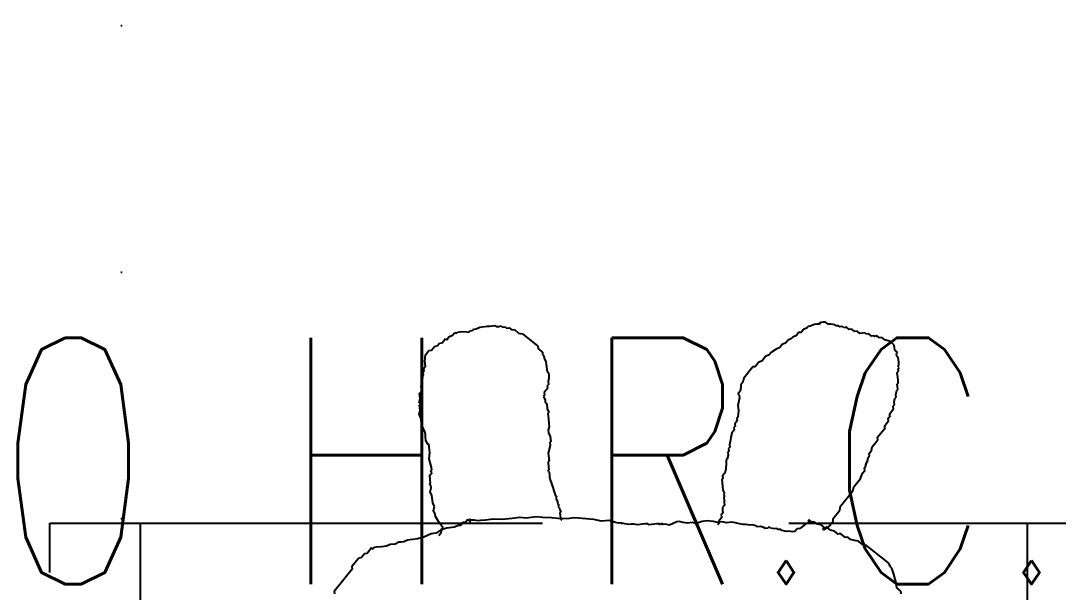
# Model space of a CAD drawing. Extents: x -68523 to 336700, y -113452 to 119396.
# Drawn here: x 251148 to 252201, y 17980 to 18560 of the extents above; entities that cross this region are included whole.
import ezdxf

# ---------------------------------------------------------------- set-up
doc = ezdxf.new("R2010")
doc.units = 0
doc.header["$LTSCALE"] = 1000
doc.header["$MEASUREMENT"] = 0
doc.linetypes.add('EC-5thFloor-s6144$0$DOT', pattern=[0.25, 0, -0.25])
doc.linetypes.add('ece-fitout$0$DASHED', pattern=[0.75, 0.5, -0.25])
doc.layers.get('0').update_dxf_attribs({"linetype": 'CONTINUOUS'})
for name, color, linetype in [('EC-5thFloor-s6144$0$4', 9, 'EC-5thFloor-s6144$0$DOT'), ('EC-5thFloor-s6144$0$TEXT-E', 2, 'CONTINUOUS'), ('ece-fitout$0$I-Furniture 01', 1, 'CONTINUOUS'), ('ece-fitout$0$people', 7, 'CONTINUOUS'), ('N_Fur', 41, 'CONTINUOUS')]:
    doc.layers.add(name, color=color, linetype=linetype)
doc.styles.add('EC-5thFloor-s6144$0$STANDARD', font='romans.shx')

# ---------------------------------------------------------------- blocks, each defined once
blk = doc.blocks.new('EC-5thFloor-s6144$0$grid-base')
for p, q in [((-6750, -24750), (-6750, 750)), ((-24750, -12750), (750, -12750))]:
    blk.add_line(p, q)
blk = doc.blocks.new('ece-fitout$0$people-05')
at = {"layer": 'ece-fitout$0$people', "color": 8}
for p, q in [((-303.3, -271.8), (-305.4, -276.5)), ((-304.1, -264.4), (-305.2, -266.7)), ((-305.2, -266.7), (-303.3, -271.8)), ((-305.4, -276.5), (-307.9, -285.2)), ((-307.9, -285.2), (-309.4, -291.6)), ((-309.4, -291.6), (-308.8, -293.3)), ((-308.8, -293.3), (-309.2, -297.3)), ((-309.2, -297.3), (-298.9, -324.5)), ((-298.9, -324.5), (-296, -327.3)), ((-296, -327.3), (-294, -332.4)), ((-294, -332.4), (-291.1, -335.1)), ((-291.1, -335.1), (-288.1, -337.9)), ((-288.1, -337.9), (-286.8, -341.3)), ((-286.8, -341.3), (-284.5, -342.3)), ((-284.5, -342.3), (-281.9, -349.1)), ((-281.9, -349.1), (-280.2, -348.5)), ((-280.2, -348.5), (-278.3, -353.6)), ((-278.3, -353.6), (-275.3, -356.3)), ((-275.3, -356.3), (-273.4, -361.4)), ((-283.6, -365.3), (-293.8, -369.1)), ((-282.5, -362.9), (-283.6, -365.3)), ((-275.7, -360.4), (-282.5, -362.9)), ((-270, -360.2), (-275.7, -360.4)), ((-273.4, -361.4), (-271.7, -360.8)), ((-271.7, -360.8), (-269.8, -365.9)), ((-269.3, -361.9), (-270, -360.2)), ((-270, -360.2), (-269.3, -361.9)), ((-269.8, -365.9), (-266.8, -368.7)), ((-296.5, -372.1), (-315.2, -379.2)), ((-293.8, -369.1), (-296.5, -372.1)), ((-266.8, -368.7), (-265.5, -372.1)), ((-265.5, -372.1), (-263.2, -373.1)), ((-263.2, -373.1), (-261.9, -376.5)), ((-261.9, -376.5), (-260.2, -375.9)), ((-260.8, -374.2), (-256.8, -374.6)), ((-260.2, -375.9), (-260.8, -374.2)), ((-256.8, -374.6), (-249.3, -373.7)), ((-249.3, -373.7), (-247, -374.8)), ((-247, -374.8), (-243.6, -373.5)), ((-243.6, -373.5), (-241.3, -374.6)), ((-241.3, -374.6), (-238.3, -377.3)), ((-238.3, -377.3), (-235.9, -378.4)), ((-235.9, -378.4), (-233, -381.1)), ((-328.2, -386), (-332.7, -389.6)), ((-318, -382.1), (-328.2, -386)), ((-315.2, -379.2), (-318, -382.1)), ((-233, -381.1), (-232.3, -382.8)), ((-232.3, -382.8), (-230, -383.9)), ((-230, -383.9), (-229.3, -385.6)), ((-229.3, -385.6), (-227, -386.6)), ((-227, -386.6), (-224, -389.4)), ((-224, -389.4), (-223.4, -391.1)), ((-343.3, -397.5), (-346, -400.5)), ((-341.6, -396.8), (-343.3, -397.5)), ((-338.8, -393.9), (-341.6, -396.8)), ((-337.1, -393.2), (-338.8, -393.9)), ((-336.1, -390.9), (-337.1, -393.2)), ((-332.7, -389.6), (-336.1, -390.9)), ((-223.4, -391.1), (-221.7, -390.5)), ((-221.7, -390.5), (-219.3, -391.5)), ((-219.3, -391.5), (-218.7, -393.2)), ((-218.7, -393.2), (-215.7, -396)), ((-215.7, -396), (-213.4, -397)), ((-213.4, -397), (-212.7, -398.7)), ((-212.7, -398.7), (-209.7, -401.5)), ((-355, -407.7), (-363.5, -410.9)), ((-352.2, -404.7), (-355, -407.7)), ((-348.8, -403.4), (-352.2, -404.7)), ((-347.7, -401.1), (-348.8, -403.4)), ((-346, -400.5), (-347.7, -401.1)), ((-209.7, -401.5), (-207.4, -402.5)), ((-207.4, -402.5), (-204.4, -405.3)), ((-204.4, -405.3), (-202.1, -406.3)), ((-202.1, -406.3), (-199.1, -409.1)), ((-199.1, -409.1), (-196.1, -411.9)), ((-375.8, -419.4), (-382.6, -422)), ((-364.5, -413.3), (-376.4, -417.7)), ((-376.4, -417.7), (-375.8, -419.4)), ((-363.5, -410.9), (-364.5, -413.3)), ((-196.1, -411.9), (-193.1, -414.6)), ((-193.1, -414.6), (-188.5, -416.7)), ((-188.5, -416.7), (-185.5, -419.5)), ((-185.5, -419.5), (-180.8, -421.6)), ((-182.5, -422.2), (-181.4, -419.9)), ((-181.4, -419.9), (-179.7, -419.3)), ((-393.2, -429.9), (-394.3, -432.2)), ((-386.4, -427.3), (-393.2, -429.9)), ((-383.7, -424.3), (-387.1, -425.6)), ((-387.1, -425.6), (-386.4, -427.3)), ((-382.6, -422), (-383.7, -424.3)), ((-192.5, -431.8), (-191.4, -429.5)), ((-191.4, -429.5), (-190.4, -427.1)), ((-190.4, -427.1), (-187, -425.9)), ((-187.6, -424.2), (-182.5, -422.2)), ((-187, -425.9), (-187.6, -424.2)), ((-180.8, -421.6), (-177.8, -424.4)), ((-177.8, -424.4), (-172.5, -428.2)), ((-172.5, -428.2), (-167.8, -430.3)), ((-167.8, -430.3), (-161.4, -431.8)), ((-402.6, -441.2), (-405.3, -444.1)), ((-401.5, -438.8), (-402.6, -441.2)), ((-399.8, -438.2), (-401.5, -438.8)), ((-397, -435.2), (-399.8, -438.2)), ((-396, -432.9), (-397, -435.2)), ((-394.3, -432.2), (-396, -432.9)), ((-200.8, -440.8), (-199.1, -440.1)), ((-200.1, -442.5), (-200.8, -440.8)), ((-199.1, -440.1), (-198, -437.8)), ((-198, -437.8), (-196.9, -435.4)), ((-196.9, -435.4), (-195.9, -433.1)), ((-195.9, -433.1), (-192.5, -431.8)), ((-161.4, -431.8), (-158.5, -434.5)), ((-158.5, -434.5), (-153.8, -436.6)), ((-153.8, -436.6), (-150.8, -439.4)), ((-150.8, -439.4), (-147.8, -442.1)), ((-411.9, -452.4), (-413, -454.8)), ((-410.8, -450.1), (-411.9, -452.4)), ((-409.1, -449.5), (-410.8, -450.1)), ((-408.1, -447.1), (-409.1, -449.5)), ((-407, -444.8), (-408.1, -447.1)), ((-405.3, -444.1), (-407, -444.8)), ((-205.4, -454.2), (-202.2, -447.1)), ((-202.2, -447.1), (-201.8, -443.1)), ((-201.8, -443.1), (-200.1, -442.5)), ((-147.8, -442.1), (-145.5, -443.2)), ((-145.5, -443.2), (-137.4, -444)), ((-137.4, -444), (-134.4, -446.8)), ((-134.4, -446.8), (-132.1, -447.9)), ((-132.1, -447.9), (-131.4, -449.6)), ((-131.4, -449.6), (-129.7, -448.9)), ((-129.7, -448.9), (-129.1, -450.6)), ((-129.1, -450.6), (-126.8, -451.7)), ((-126.8, -451.7), (-124.4, -452.7)), ((-417.8, -462.4), (-419.5, -463.1)), ((-419.5, -463.1), (-418.9, -464.8)), ((-416.8, -460.1), (-417.8, -462.4)), ((-415.1, -459.5), (-416.8, -460.1)), ((-414, -457.1), (-415.1, -459.5)), ((-413, -454.8), (-414, -457.1)), ((-215.4, -463.7), (-212.6, -460.8)), ((-212.6, -460.8), (-209.2, -459.5)), ((-209.2, -459.5), (-208.2, -457.1)), ((-208.2, -457.1), (-206.5, -456.5)), ((-206.5, -456.5), (-205.4, -454.2)), ((-124.4, -452.7), (-122.1, -453.8)), ((-122.1, -453.8), (-119.7, -454.8)), ((-119.7, -454.8), (-119.1, -456.5)), ((-119.1, -456.5), (-116.8, -457.6)), ((-116.8, -457.6), (-114.4, -458.7)), ((-114.4, -458.7), (-112.1, -459.7)), ((-112.1, -459.7), (-109.7, -460.8)), ((-109.7, -460.8), (-106.8, -463.5)), ((-422.7, -470.1), (-423.8, -472.4)), ((-423.8, -472.4), (-423.1, -474.1)), ((-421.7, -467.8), (-422.7, -470.1)), ((-420.6, -465.4), (-421.7, -467.8)), ((-418.9, -464.8), (-420.6, -465.4)), ((-224.8, -475), (-222, -472)), ((-222, -472), (-220.3, -471.4)), ((-220.3, -471.4), (-219.2, -469.1)), ((-219.2, -469.1), (-215.4, -463.7)), ((-106.8, -463.5), (-104.4, -464.6)), ((-104.4, -464.6), (-102.1, -465.6)), ((-102.1, -465.6), (-99.1, -468.4)), ((-99.1, -468.4), (-96.1, -471.2)), ((-96.1, -471.2), (-93.8, -472.2)), ((-93.8, -472.2), (-90.8, -475)), ((-425.7, -482.9), (-426.7, -485.2)), ((-424.2, -476.5), (-425.9, -477.1)), ((-425.9, -477.1), (-424.6, -480.5)), ((-424.6, -480.5), (-425.7, -482.9)), ((-423.1, -474.1), (-424.2, -476.5)), ((-239.6, -492.3), (-231.3, -483.3)), ((-231.3, -483.3), (-230.3, -481)), ((-230.3, -481), (-228.6, -480.3)), ((-228.6, -480.3), (-227.5, -478)), ((-227.5, -478), (-225.8, -477.4)), ((-225.8, -477.4), (-224.8, -475)), ((-90.8, -475), (-87.2, -479.4)), ((-87.2, -479.4), (-80.2, -482.6)), ((-80.2, -482.6), (-74.2, -488.1)), ((-426.7, -485.2), (-424.8, -490.3)), ((-424.8, -490.3), (-421.2, -494.7)), ((-421.2, -494.7), (-419.9, -498.1)), ((-244.1, -495.9), (-243, -493.5)), ((-243, -493.5), (-239.6, -492.3)), ((-74.2, -488.1), (-58.2, -499.6)), ((-419.9, -498.1), (-417.6, -499.2)), ((-417.6, -499.2), (-416.3, -502.6)), ((-416.3, -502.6), (-414.6, -502)), ((-414.6, -502), (-414, -503.7)), ((-414, -503.7), (-411.6, -504.7)), ((-411.6, -504.7), (-410.3, -508.1)), ((-256.8, -508.4), (-253, -503.1)), ((-253, -503.1), (-251.3, -502.5)), ((-251.3, -502.5), (-250.2, -500.1)), ((-250.2, -500.1), (-246.8, -498.9)), ((-246.8, -498.9), (-245.8, -496.5)), ((-245.8, -496.5), (-244.1, -495.9)), ((-58.2, -499.6), (-51.2, -502.7)), ((-51.2, -502.7), (-43.5, -507.6)), ((-46.5, -504.8), (-44.8, -504.2)), ((-45.9, -506.5), (-46.5, -504.8)), ((-410.3, -508.1), (-408, -509.2)), ((-408, -509.2), (-407.4, -510.9)), ((-407.4, -510.9), (-405, -511.9)), ((-405, -511.9), (-402.7, -513)), ((-402.7, -513), (-401.4, -516.4)), ((-264.5, -519.1), (-258.9, -513.1)), ((-258.9, -513.1), (-256.8, -508.4)), ((-50.1, -515.9), (-49.1, -513.6)), ((-49.7, -511.9), (-48, -511.2)), ((-49.1, -513.6), (-49.7, -511.9)), ((-48, -511.2), (-46.9, -508.9)), ((-46.9, -508.9), (-45.9, -506.5)), ((-43.5, -507.6), (-38.2, -511.4)), ((-38.2, -511.4), (-30.6, -516.3)), ((-401.4, -516.4), (-399.1, -517.4)), ((-399.1, -517.4), (-397.8, -520.8)), ((-397.8, -520.8), (-395.4, -521.9)), ((-395.4, -521.9), (-394.2, -525.3)), ((-394.2, -525.3), (-391.8, -526.3)), ((-271, -527.4), (-268.3, -524.4)), ((-268.3, -524.4), (-264.9, -523.1)), ((-265.5, -521.4), (-264.5, -519.1)), ((-264.9, -523.1), (-265.5, -521.4)), ((-53.7, -527), (-52, -526.3)), ((-52, -526.3), (-51.6, -522.3)), ((-51.6, -522.3), (-50.5, -519.9)), ((-51.2, -518.2), (-49.5, -517.6)), ((-50.5, -519.9), (-51.2, -518.2)), ((-49.5, -517.6), (-50.1, -515.9)), ((-30.6, -516.3), (-25.2, -520.1)), ((-25.2, -520.1), (-15.9, -524.3)), ((-15.9, -524.3), (-10.6, -528.1)), ((-391.8, -526.3), (-391.2, -528)), ((-391.2, -528), (-388.8, -529.1)), ((-388.8, -529.1), (-388.2, -530.8)), ((-388.2, -530.8), (-385.9, -531.9)), ((-385.9, -531.9), (-385.2, -533.6)), ((-385.2, -533.6), (-382.2, -536.3)), ((-382.2, -536.3), (-379.9, -537.4)), ((-291.9, -539.1), (-278.3, -534)), ((-278.3, -534), (-275.5, -531)), ((-275.5, -531), (-272.1, -529.7)), ((-272.1, -529.7), (-271, -527.4)), ((-56, -541.4), (-53.1, -528.7)), ((-53.1, -528.7), (-53.7, -527)), ((-10.6, -528.1), (-3.5, -531.3)), ((-3.5, -531.3), (5.8, -535.5)), ((5.8, -535.5), (13.5, -540.4)), ((-379.9, -537.4), (-378.6, -540.8)), ((-378.6, -540.8), (-376.3, -541.8)), ((-376.3, -541.8), (-373.9, -542.9)), ((-373.9, -542.9), (-372.2, -542.2)), ((-372.2, -542.2), (-369.9, -543.3)), ((-369.9, -543.3), (-367.5, -544.4)), ((-367.5, -544.4), (-363.5, -544.8)), ((-363.5, -544.8), (-361.2, -545.8)), ((-361.2, -545.8), (-359.5, -545.2)), ((-359.5, -545.2), (-355.4, -545.6)), ((-355.4, -545.6), (-352, -544.3)), ((-352, -544.3), (-349.7, -545.4)), ((-349.7, -545.4), (-346.3, -544.1)), ((-346.3, -544.1), (-342.2, -544.5)), ((-342.2, -544.5), (-340.5, -543.9)), ((-340.5, -543.9), (-336.5, -544.3)), ((-336.5, -544.3), (-333.1, -543)), ((-333.1, -543), (-329.1, -543.4)), ((-329.1, -543.4), (-325.7, -542.1)), ((-325.7, -542.1), (-321.6, -542.6)), ((-321.6, -542.6), (-315.9, -542.3)), ((-315.9, -542.3), (-312.5, -541.1)), ((-312.5, -541.1), (-308.4, -541.5)), ((-308.4, -541.5), (-303.3, -539.6)), ((-303.3, -539.6), (-299.3, -540)), ((-299.3, -540), (-294.2, -538)), ((-294.2, -538), (-291.9, -539.1)), ((-57.5, -547.8), (-56.5, -545.4)), ((-56.5, -545.4), (-56, -541.4)), ((13.5, -540.4), (20.5, -543.6)), ((20.5, -543.6), (25.2, -545.7)), ((25.2, -545.7), (27.5, -546.8)), ((27.5, -546.8), (30.5, -549.5)), ((-63.9, -561.8), (-61.8, -557.1)), ((-61.8, -557.1), (-60.7, -554.8)), ((-60.7, -554.8), (-59, -554.2)), ((-59.6, -552.5), (-58.6, -550.1)), ((-59, -554.2), (-59.6, -552.5)), ((-58.6, -550.1), (-57.5, -547.8)), ((30.5, -549.5), (32.8, -550.6)), ((32.8, -550.6), (33.5, -552.3)), ((33.5, -552.3), (35.2, -551.6)), ((34.5, -549.9), (35.8, -553.3)), ((35.2, -551.6), (34.5, -549.9)), ((35.8, -553.3), (39.2, -552.1)), ((39.2, -552.1), (41.6, -553.1)), ((41.6, -553.1), (45, -551.8)), ((45, -551.8), (47.3, -552.9)), ((47.3, -552.9), (51.3, -553.3)), ((51.3, -553.3), (58.4, -556.5)), ((58.4, -556.5), (64.7, -558)), ((65.8, -555.6), (63, -558.6)), ((64.7, -558), (70.5, -557.7)), ((69.2, -554.3), (65.8, -555.6)), ((70.5, -557.7), (72.8, -558.8)), ((189.6, -559.4), (190.6, -557.1)), ((-68.8, -569.5), (-67.7, -567.1)), ((-67.7, -567.1), (-65.6, -562.5)), ((-65.6, -562.5), (-63.9, -561.8)), ((63, -558.6), (61.3, -559.2)), ((61.3, -559.2), (62, -560.9)), ((62, -560.9), (62.2, -566.7)), ((62.2, -566.7), (62.4, -572.4)), ((72.8, -558.8), (75.2, -559.8)), ((75.2, -559.8), (83.3, -560.7)), ((83.3, -560.7), (89.6, -562.2)), ((89.6, -562.2), (99, -566.4)), ((99, -566.4), (103, -566.8)), ((103, -566.8), (105.4, -567.9)), ((105.4, -567.9), (107.7, -568.9)), ((162.4, -569.7), (189.6, -559.4)), ((-79.2, -583.1), (-77, -578.4)), ((-77, -578.4), (-75.3, -577.8)), ((-75.3, -577.8), (-74.3, -575.4)), ((-74.3, -575.4), (-68.8, -569.5)), ((60.9, -578.8), (58.2, -581.8)), ((61.4, -574.7), (60.9, -578.8)), ((62.4, -572.4), (61.4, -574.7)), ((107.7, -568.9), (111.8, -569.3)), ((111.8, -569.3), (116.4, -571.5)), ((116.4, -571.5), (120.5, -571.9)), ((120.5, -571.9), (122.8, -572.9)), ((122.8, -572.9), (125.2, -574)), ((125.2, -574), (129.8, -576.1)), ((129.8, -576.1), (132.2, -577.2)), ((132.2, -577.2), (133.9, -576.5)), ((133.9, -576.5), (134.5, -578.2)), ((134.5, -578.2), (133.9, -576.5)), ((133.9, -576.5), (134.5, -578.2)), ((134.5, -578.2), (141.3, -575.7)), ((141.3, -575.7), (143.7, -576.7)), ((143.7, -576.7), (148.8, -574.8)), ((148.8, -574.8), (151.1, -575.8)), ((151.1, -575.8), (161.3, -572)), ((161.3, -572), (162.4, -569.7)), ((-83.4, -592.5), (-80.6, -589.5)), ((-80.6, -589.5), (-79.6, -587.1)), ((-79.6, -587.1), (-79.2, -583.1)), ((56.7, -588.1), (55.6, -590.5)), ((57.8, -585.8), (56.7, -588.1)), ((58.2, -581.8), (57.8, -585.8)), ((-87.7, -601.8), (-86.6, -599.5)), ((-86.6, -599.5), (-84.5, -594.8)), ((-84.5, -594.8), (-83.4, -592.5)), ((51.4, -599.8), (50.3, -602.2)), ((54.2, -596.9), (51.4, -599.8)), ((54.6, -592.8), (54.2, -596.9)), ((55.6, -590.5), (54.6, -592.8)), ((-93, -613.5), (-90.8, -608.8)), ((-90.8, -608.8), (-90.4, -604.8)), ((-90.4, -604.8), (-88.7, -604.1)), ((-88.7, -604.1), (-87.7, -601.8)), ((48.2, -606.9), (46.1, -611.5)), ((49.3, -604.5), (48.2, -606.9)), ((51, -603.9), (49.3, -604.5)), ((50.3, -602.2), (51, -603.9)), ((-93.8, -621.6), (-93.4, -617.5)), ((-93.4, -617.5), (-92.3, -615.2)), ((-92.3, -615.2), (-93, -613.5)), ((40.6, -617.5), (38, -626.2)), ((41.6, -615.2), (40.6, -617.5)), ((43.3, -614.5), (41.6, -615.2)), ((46.1, -611.5), (42.7, -612.8)), ((42.7, -612.8), (43.3, -614.5)), ((-105.5, -631.8), (-104.4, -629.5)), ((-104.4, -629.5), (-102.7, -628.8)), ((-102.7, -628.8), (-101.7, -626.5)), ((-101.7, -626.5), (-96.6, -624.6)), ((-96.6, -624.6), (-95.5, -622.2)), ((-95.5, -622.2), (-93.8, -621.6)), ((34.2, -631.5), (33.2, -633.9)), ((38, -626.2), (34.2, -631.5)), ((-110.8, -643.5), (-109.7, -641.2)), ((-110.4, -639.5), (-109.3, -637.1)), ((-109.7, -641.2), (-110.4, -639.5)), ((-109.3, -637.1), (-108.2, -634.8)), ((-108.2, -634.8), (-105.5, -631.8)), ((32.1, -636.2), (31, -638.5)), ((31, -638.5), (31.7, -640.2)), ((31.7, -640.2), (31.3, -644.3)), ((33.2, -633.9), (32.1, -636.2)), ((-114.4, -654.6), (-114, -650.5)), ((-114, -650.5), (-112.9, -648.2)), ((-112.9, -648.2), (-111.8, -645.8)), ((-111.8, -645.8), (-110.8, -643.5)), ((28.1, -651.3), (27.7, -655.3)), ((29.1, -649), (28.1, -651.3)), ((30.2, -646.6), (29.1, -649)), ((31.3, -644.3), (30.2, -646.6)), ((-115.9, -660.9), (-114.8, -658.6)), ((-113.9, -666), (-115.9, -660.9)), ((-115.4, -656.9), (-114.4, -654.6)), ((-114.8, -658.6), (-115.4, -656.9)), ((26.2, -661.7), (25.1, -664.1)), ((27.2, -659.4), (26.2, -661.7)), ((27.7, -655.3), (27.2, -659.4)), ((-115, -668.4), (-113.9, -666)), ((-108, -687.1), (-115, -668.4)), ((20.9, -673.4), (18.8, -678.1)), ((23.6, -670.4), (20.9, -673.4)), ((24.1, -666.4), (23.6, -670.4)), ((25.1, -664.1), (24.1, -666.4)), ((14.9, -683.4), (13.9, -685.7)), ((17.7, -680.4), (14.9, -683.4)), ((18.8, -678.1), (17.1, -678.7)), ((17.1, -678.7), (17.7, -680.4)), ((-105, -689.8), (-108, -687.1)), ((-103.1, -694.9), (-105, -689.8)), ((7.3, -694), (4.5, -697)), ((8.4, -691.7), (7.3, -694)), ((9.4, -689.4), (8.4, -691.7)), ((12.8, -688.1), (9.4, -689.4)), ((13.9, -685.7), (12.8, -688.1)), ((-100.7, -696), (-103.1, -694.9)), ((-99.4, -699.4), (-100.7, -696)), ((-97.1, -700.4), (-99.4, -699.4)), ((-96.5, -702.1), (-97.1, -700.4)), ((-94.1, -703.2), (-96.5, -702.1)), ((-93.5, -704.9), (-94.1, -703.2)), ((-91.1, -705.9), (-93.5, -704.9)), ((-0.3, -704.7), (-3.7, -706)), ((0.7, -702.3), (-1, -703)), ((-1, -703), (-0.3, -704.7)), ((1.8, -700), (0.7, -702.3)), ((3.5, -699.4), (1.8, -700)), ((4.5, -697), (3.5, -699.4)), ((-88.8, -707), (-91.1, -705.9)), ((-88.1, -708.7), (-88.8, -707)), ((-85.8, -709.7), (-88.1, -708.7)), ((-83.5, -710.8), (-85.8, -709.7)), ((-81.1, -711.9), (-83.5, -710.8)), ((-78.8, -712.9), (-81.1, -711.9)), ((-76.4, -714), (-78.8, -712.9)), ((-74.1, -715), (-76.4, -714)), ((-70.1, -715.4), (-74.1, -715)), ((-67.7, -716.5), (-70.1, -715.4)), ((-8.6, -713.6), (-12.4, -718.9)), ((-6.5, -708.9), (-8.6, -713.6)), ((-3.1, -707.7), (-6.5, -708.9)), ((-3.7, -706), (-3.1, -707.7)), ((-66, -715.9), (-67.7, -716.5)), ((-63.7, -716.9), (-66, -715.9)), ((-62, -716.3), (-63.7, -716.9)), ((-59, -719), (-62, -716.3)), ((-54.3, -721.2), (-59, -719)), ((-52, -722.2), (-54.3, -721.2)), ((-50.3, -721.6), (-52, -722.2)), ((-49.6, -723.3), (-50.3, -721.6)), ((-46.2, -722), (-49.6, -723.3)), ((-42.2, -722.4), (-46.2, -722)), ((-38.8, -721.1), (-42.2, -722.4)), ((-38.2, -722.8), (-38.8, -721.1)), ((-33.1, -720.9), (-38.2, -722.8)), ((-30.7, -722), (-33.1, -720.9)), ((-27.3, -720.7), (-30.7, -722)), ((-25, -721.7), (-27.3, -720.7)), ((-19.9, -719.8), (-25, -721.7)), ((-17.5, -720.9), (-19.9, -719.8)), ((-12.4, -718.9), (-17.5, -720.9))]:
    blk.add_line(p, q, dxfattribs=at)
blk = doc.blocks.new('sofa')
at = {"layer": 'ece-fitout$0$I-Furniture 01', "linetype": 'ece-fitout$0$DASHED'}
for p, q in [((194840.9, 16848.8), (195615.9, 16848.8)), ((194840.9, 15948.8), (195615.9, 15948.8))]:
    blk.add_line(p, q, dxfattribs=at)
blk.add_lwpolyline([(195640.9, 15857.1), (194840.9, 15857.1), (194840.9, 17865.3), (195640.9, 17865.3), (195640.9, 15857.1)], dxfattribs=at)
at = {"layer": 'ece-fitout$0$people', "color": 8, "rotation": 300.6292472727838}
blk.add_blockref('ece-fitout$0$people-05', (195294.9, 16593.9), dxfattribs=at)

msp = doc.modelspace()

# ---------------------------------------------------------------- block references
at = {"layer": 'EC-5thFloor-s6144$0$4'}
msp.add_blockref('EC-5thFloor-s6144$0$grid-base', (258000, 30800), dxfattribs=at)
at = {"layer": 'N_Fur', "rotation": 270}
msp.add_blockref('sofa', (235320.2, 212890.9), dxfattribs=at)

# ---------------------------------------------------------------- texts
at = {"layer": 'EC-5thFloor-s6144$0$TEXT-E', "style": 'EC-5thFloor-s6144$0$STANDARD', "width": 0.75}
msp.add_text('150 H R.C.', height=250, dxfattribs=at).set_placement((250799.3, 17988.3))

doc.saveas('drawing.dxf')
